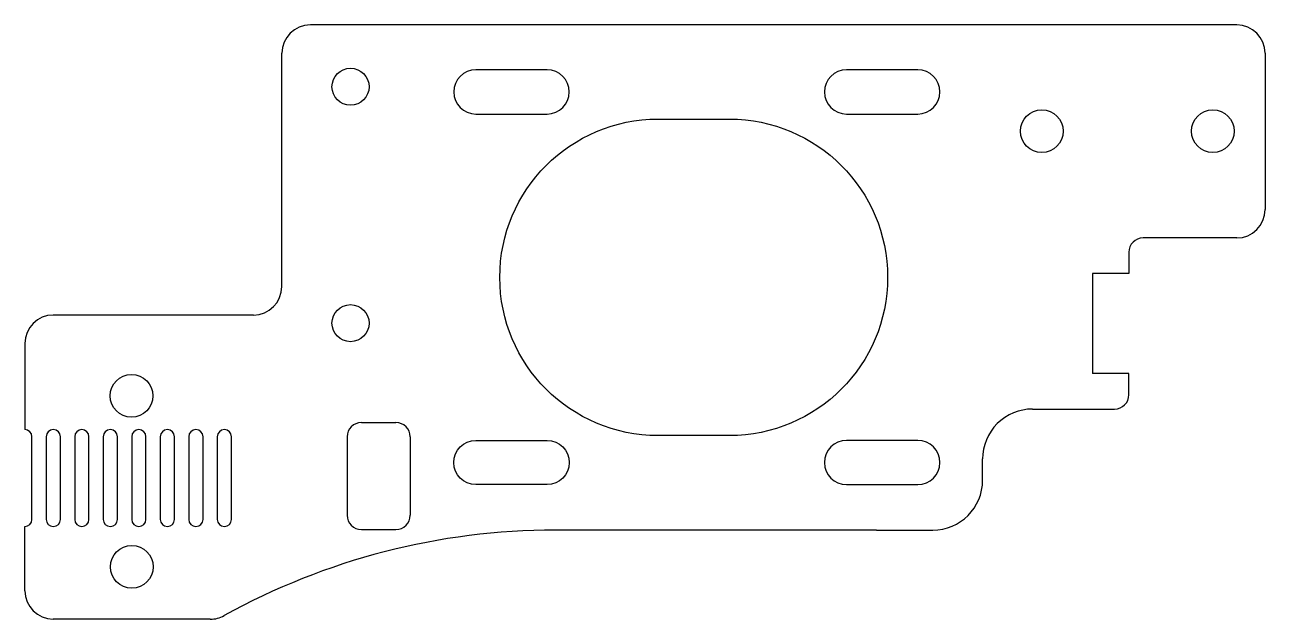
# Model space of a CAD drawing. Header units: millimetres. Extents: x -155 to -68, y -130.4 to -88.7.
import ezdxf

# ---------------------------------------------------------------- set-up
doc = ezdxf.new("R2010")
doc.units = ezdxf.units.MM
doc.layers.get('0').update_dxf_attribs({"linetype": 'CONTINUOUS'})

msp = doc.modelspace()

# ---------------------------------------------------------------- linework, layer by layer
for p, q in [((-70.03, -88.741), (-134.999, -88.741)), ((-136.999, -107.1), (-136.999, -90.741)), ((-68.03, -90.741), (-68.03, -101.697)), ((-70.03, -103.697), (-76.594, -103.697)), ((-77.594, -104.697), (-77.594, -106.197)), ((-80.134, -106.197), (-80.134, -113.197)), ((-77.594, -106.197), (-80.134, -106.197)), ((-138.999, -109.1), (-153.03, -109.1)), ((-155.03, -111.1), (-155.03, -117.141)), ((-77.594, -113.197), (-80.134, -113.197)), ((-77.594, -114.697), (-77.594, -113.197)), ((-84.348, -115.697), (-78.594, -115.697)), ((-131.426, -116.645), (-129, -116.645)), ((-154.53, -123.441), (-154.53, -117.641)), ((-153.53, -117.641), (-153.53, -123.441)), ((-152.53, -123.441), (-152.53, -117.641)), ((-151.53, -117.641), (-151.53, -123.441)), ((-150.53, -123.441), (-150.53, -117.641)), ((-149.53, -117.641), (-149.53, -123.441)), ((-148.53, -123.441), (-148.53, -117.641)), ((-147.53, -117.641), (-147.53, -123.441)), ((-146.53, -123.441), (-146.53, -117.641)), ((-145.53, -117.641), (-145.53, -123.441)), ((-144.53, -123.441), (-144.53, -117.641)), ((-143.53, -117.641), (-143.53, -123.441)), ((-142.53, -123.441), (-142.53, -117.641)), ((-141.53, -117.641), (-141.53, -123.441)), ((-140.53, -123.441), (-140.53, -117.641)), ((-132.426, -117.645), (-132.426, -123.145)), ((-128, -117.645), (-128, -123.145)), ((-87.847, -120.689), (-87.848, -119.197)), ((-155.03, -128.44), (-155.03, -123.941)), ((-131.426, -124.145), (-129, -124.145)), ((-95.293, -124.189), (-117.813, -124.19)), ((-95.293, -124.189), (-91.347, -124.189)), ((-142.02, -130.44), (-153.03, -130.44))]:
    msp.add_line(p, q)
for points in [[(-123.397, -91.902, 1), (-123.397, -95.002), (-118.397, -95.002, 1), (-118.397, -91.902)], [(-97.397, -95.002), (-92.397, -95.002, 1), (-92.397, -91.902), (-97.397, -91.902, 1)], [(-105.613, -117.557), (-110.613, -117.557, -1), (-110.613, -95.357), (-105.613, -95.357, -1)], [(-118.397, -121.002), (-123.397, -121.002, -1), (-123.397, -117.902), (-118.397, -117.902, -1)], [(-92.397, -121.002, 1), (-92.397, -117.902), (-97.397, -117.902, 1), (-97.397, -121.002)]]:
    msp.add_lwpolyline(points, format="xyb", close=True)
for centre, radius in [((-132.184, -93.086), 1.3), ((-83.7, -96.2), 1.5), ((-71.7, -96.2), 1.5), ((-132.184, -109.672), 1.3), ((-147.541, -114.77), 1.5), ((-147.53, -126.769), 1.5)]:
    msp.add_circle(centre, radius)
for centre, radius, start, end in [((-134.999, -90.741), 2, 90, 180), ((-70.03, -90.741), 2, 0, 90), ((-70.03, -101.697), 2, -90, 0), ((-76.594, -104.697), 1, 90, 180), ((-138.999, -107.1), 2, -90, 0), ((-153.03, -111.1), 2, 90, 180), ((-78.594, -114.697), 1, -90, 0), ((-84.348, -119.197), 3.5, 90, 180.0041), ((-155.03, -117.641), 0.5, 0, 90), ((-153.03, -117.641), 0.5, 0, 180), ((-151.03, -117.641), 0.5, 0, 180), ((-149.03, -117.641), 0.5, 0, 180), ((-147.03, -117.641), 0.5, 0, 180), ((-145.03, -117.641), 0.5, 0, 180), ((-143.03, -117.641), 0.5, 0, 180), ((-141.03, -117.641), 0.5, 0, 180), ((-131.426, -117.645), 1, 90, 180), ((-129, -117.645), 1, 0, 90), ((-91.347, -120.689), 3.5, -90, 0), ((-155.03, -123.441), 0.5, -90, 0), ((-153.03, -123.441), 0.5, -180, 0), ((-151.03, -123.441), 0.5, -180, 0), ((-149.03, -123.441), 0.5, -180, 0), ((-147.03, -123.441), 0.5, -180, 0), ((-145.03, -123.441), 0.5, -180, 0), ((-143.03, -123.441), 0.5, -180, 0), ((-141.03, -123.441), 0.5, -180, 0), ((-131.426, -123.145), 1, 180, 270), ((-129, -123.145), 1, -90, 0), ((-117.813, -172.19), 48, 90, 118.95658), ((-153.03, -128.44), 2, 180, 270), ((-142.02, -128.44), 2, 270, 298.95658)]:
    msp.add_arc(centre, radius, start, end)

doc.saveas('drawing.dxf')
